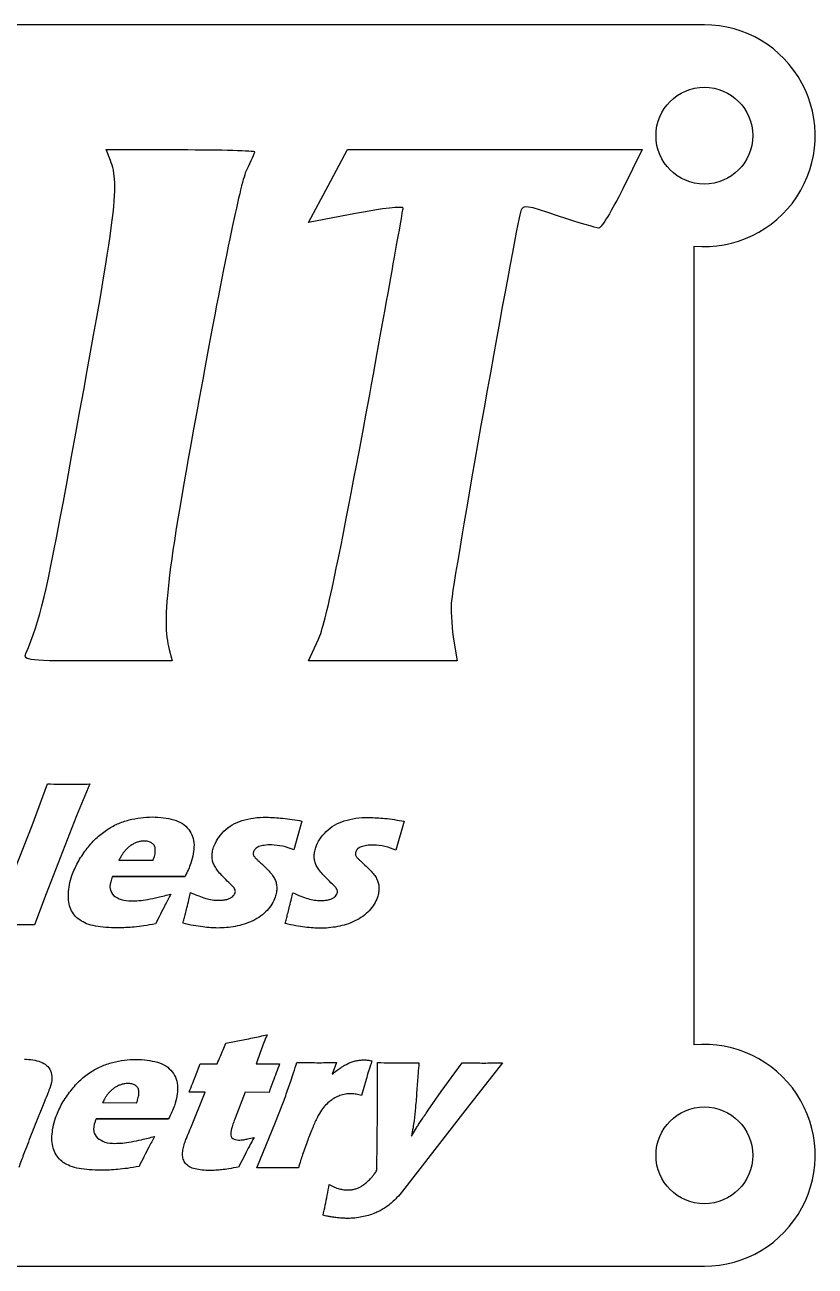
# Model space of a CAD drawing. Header units: millimetres. Extents: x 5 to 293, y 5 to 302.
# Drawn here: x 154.7 to 193.9, y 11.9 to 73.5 of the extents above; entities that cross this region are included whole.
import ezdxf

# ---------------------------------------------------------------- set-up
doc = ezdxf.new("R2010")
doc.units = ezdxf.units.MM
doc.layers.get('0').update_dxf_attribs({"linetype": 'CONTINUOUS'})

msp = doc.modelspace()

# ---------------------------------------------------------------- linework, layer by layer
for p, q in [((158.936, 66.773), (158.731, 67.305)), ((158.731, 67.305), (162.414, 67.305)), ((169.74, 65.505), (170.701, 67.305)), ((170.701, 67.305), (185.331, 67.305)), ((185.331, 67.305), (184.37, 65.361)), ((168.778, 63.684), (169.74, 65.505)), ((171.111, 64.134), (168.778, 63.684)), ((161.862, 42.506), (162.005, 41.933)), ((168.778, 41.933), (169.269, 43.017)), ((175.98, 42.915), (176.144, 41.933)), ((162.005, 41.933), (158.302, 41.933)), ((176.144, 41.933), (168.778, 41.933)), ((155.052, 33.772), (155.813, 35.833)), ((157.919, 35.829), (157.263, 34.256)), ((157.263, 34.256), (155.749, 30.382)), ((168.447, 33.992), (168.038, 32.557)), ((173.518, 33.982), (173.109, 32.547)), ((153.543, 29.941), (155.052, 33.772)), ((161.047, 32.028), (159.354, 32.031)), ((155.749, 30.382), (155.179, 28.835)), ((162.832, 30.075), (162.917, 30.444)), ((167.904, 30.065), (167.989, 30.434)), ((164.666, 22.974), (165.605, 23.152)), ((163.209, 21.469), (163.388, 21.946)), ((163.388, 21.946), (164.237, 21.944)), ((166.167, 21.94), (167.336, 21.938)), ((170.163, 22.009), (169.943, 21.43)), ((172.197, 19.584), (172.198, 22.005)), ((175.363, 20.568), (176.405, 21.996)), ((178.398, 21.992), (176.645, 19.76)), ((171.629, 21.165), (171.395, 20.376)), ((163.643, 20.535), (162.844, 20.537)), ((162.924, 18.762), (163.643, 20.535)), ((165.633, 20.531), (165.133, 19.25)), ((166.813, 20.529), (165.633, 20.531)), ((167.14, 19.056), (167.639, 20.363)), ((174.71, 19.636), (175.363, 20.568)), ((160.232, 19.999), (158.54, 20.002)), ((176.645, 19.76), (173.438, 15.618)), ((172.165, 16.666), (172.197, 19.584)), ((166.203, 16.781), (167.14, 19.056)), ((173.876, 18.35), (174.124, 18.76)), ((165.621, 17.449), (165.294, 16.824))]:
    msp.add_line(p, q)
msp.add_lwpolyline([(112.919, 22.88, 1.046586), (112.419, 11.903), (188.419, 11.903, 1.046586), (187.919, 22.88), (187.919, 62.522, 1.046586), (188.419, 73.499), (112.419, 73.499, 1.046586), (112.919, 62.522)], format="xyb", close=True)
for points in [[(162.642, 31.245), (159.045, 31.247)], [(161.827, 19.216), (158.231, 19.218)]]:
    msp.add_lwpolyline(points, close=True)
for centre in [(188.419, 67.999), (188.419, 17.403)]:
    msp.add_circle(centre, 2.4)
for points in [[(162.414, 67.305), (164.44, 67.305), (166.097, 67.264), (166.097, 67.203)], [(166.097, 67.203), (166.097, 67.142), (165.913, 66.732), (165.688, 66.282)], [(156.787, 50.834), (159.284, 64.441), (159.427, 65.505), (158.936, 66.773)], [(165.688, 66.282), (165.443, 65.791), (164.645, 62.047), (163.519, 55.908)], [(184.37, 65.361), (183.838, 64.297), (183.306, 63.417), (183.183, 63.417)], [(173.464, 64.4), (173.464, 64.502), (172.441, 64.4), (171.111, 64.134)], [(171.622, 54.128), (172.625, 59.673), (173.464, 64.277), (173.464, 64.4)], [(179.316, 64.277), (179.029, 63.356), (175.878, 45.595), (175.858, 44.797)], [(181.178, 64.011), (179.602, 64.543), (179.397, 64.584), (179.316, 64.277)], [(183.183, 63.417), (183.06, 63.417), (182.16, 63.684), (181.178, 64.011)], [(163.519, 55.908), (161.76, 46.475), (161.453, 43.938), (161.862, 42.506)], [(169.269, 43.017), (169.617, 43.774), (170.292, 47.007), (171.622, 54.128)], [(154.741, 42.301), (155.457, 43.959), (155.764, 45.289), (156.787, 50.834)], [(175.858, 44.797), (175.837, 44.286), (175.899, 43.447), (175.98, 42.915)], [(158.302, 41.933), (154.844, 41.933), (154.598, 41.953), (154.741, 42.301)]]:
    msp.add_open_spline(points, degree=3)
for points, knots in [([(155.813, 35.833), (156.021, 35.83), (156.377, 35.824), (156.734, 35.822), (156.883, 35.821)], [0, 0, 0, 0, 0.0622525, 0.1069605, 0.1069605, 0.1069605, 0.1069605]), ([(156.883, 35.821), (157.047, 35.821), (157.392, 35.821), (157.738, 35.826), (157.919, 35.829)], [0, 0, 0, 0, 0.0492513, 0.1035637, 0.1035637, 0.1035637, 0.1035637]), ([(158.741, 33.546), (158.92, 33.654), (159.273, 33.869), (159.669, 33.987), (159.864, 34.046)], [0, 0, 0, 0, 0.0624928, 0.1233612, 0.1233612, 0.1233612, 0.1233612]), ([(158.741, 33.546), (158.92, 33.654), (159.273, 33.869), (159.669, 33.987), (159.864, 34.046)], [0, 0, 0, 0, 0.0624928, 0.1233612, 0.1233612, 0.1233612, 0.1233612]), ([(159.864, 34.046), (160.058, 34.089), (160.438, 34.173), (160.827, 34.186), (161.017, 34.192)], [0, 0, 0, 0, 0.0593295, 0.1164815, 0.1164815, 0.1164815, 0.1164815]), ([(159.864, 34.046), (160.058, 34.089), (160.438, 34.173), (160.827, 34.186), (161.017, 34.192)], [0, 0, 0, 0, 0.0593295, 0.1164815, 0.1164815, 0.1164815, 0.1164815]), ([(161.017, 34.192), (161.205, 34.187), (161.566, 34.177), (161.917, 34.094), (162.086, 34.054)], [0, 0, 0, 0, 0.0560646, 0.1080354, 0.1080354, 0.1080354, 0.1080354]), ([(161.017, 34.192), (161.205, 34.187), (161.566, 34.177), (161.917, 34.094), (162.086, 34.054)], [0, 0, 0, 0, 0.0560646, 0.1080354, 0.1080354, 0.1080354, 0.1080354]), ([(162.086, 34.054), (162.236, 34.003), (162.522, 33.905), (162.727, 33.683), (162.824, 33.578)], [0, 0, 0, 0, 0.04659786, 0.08903197, 0.08903197, 0.08903197, 0.08903197]), ([(162.086, 34.054), (162.236, 34.003), (162.522, 33.905), (162.727, 33.683), (162.824, 33.578)], [0, 0, 0, 0, 0.04659786, 0.08903197, 0.08903197, 0.08903197, 0.08903197]), ([(164.575, 33.482), (164.706, 33.597), (164.973, 33.83), (165.307, 33.953), (165.476, 34.016)], [0, 0, 0, 0, 0.0518871, 0.1055347, 0.1055347, 0.1055347, 0.1055347]), ([(165.476, 34.016), (165.665, 34.064), (166.062, 34.166), (166.473, 34.175), (166.689, 34.18)], [0, 0, 0, 0, 0.0582313, 0.1227937, 0.1227937, 0.1227937, 0.1227937]), ([(166.689, 34.18), (166.955, 34.169), (167.545, 34.145), (168.127, 34.046), (168.447, 33.992)], [0, 0, 0, 0, 0.0797193, 0.1769026, 0.1769026, 0.1769026, 0.1769026]), ([(169.646, 33.472), (169.778, 33.586), (170.045, 33.82), (170.378, 33.943), (170.548, 34.006)], [0, 0, 0, 0, 0.0518871, 0.1055347, 0.1055347, 0.1055347, 0.1055347]), ([(170.548, 34.006), (170.736, 34.054), (171.134, 34.155), (171.545, 34.165), (171.761, 34.17)], [0, 0, 0, 0, 0.0582313, 0.1227942, 0.1227942, 0.1227942, 0.1227942]), ([(171.761, 34.17), (172.027, 34.159), (172.617, 34.135), (173.199, 34.036), (173.518, 33.982)], [0, 0, 0, 0, 0.0797188, 0.1769021, 0.1769021, 0.1769021, 0.1769021]), ([(157.731, 32.567), (157.887, 32.761), (158.183, 33.129), (158.562, 33.412), (158.741, 33.546)], [0, 0, 0, 0, 0.0743021, 0.1411516, 0.1411516, 0.1411516, 0.1411516]), ([(157.731, 32.567), (157.887, 32.761), (158.183, 33.129), (158.562, 33.412), (158.741, 33.546)], [0, 0, 0, 0, 0.0743021, 0.1411516, 0.1411516, 0.1411516, 0.1411516]), ([(162.824, 33.578), (162.899, 33.461), (163.048, 33.227), (163.075, 32.951), (163.089, 32.813)], [0, 0, 0, 0, 0.0408977, 0.08192535, 0.08192535, 0.08192535, 0.08192535]), ([(162.824, 33.578), (162.899, 33.461), (163.048, 33.227), (163.075, 32.951), (163.089, 32.813)], [0, 0, 0, 0, 0.0408977, 0.08192535, 0.08192535, 0.08192535, 0.08192535]), ([(164.059, 32.688), (164.119, 32.83), (164.244, 33.124), (164.462, 33.36), (164.575, 33.482)], [0, 0, 0, 0, 0.04579137, 0.09527893, 0.09527893, 0.09527893, 0.09527893]), ([(169.131, 32.678), (169.191, 32.819), (169.316, 33.114), (169.534, 33.349), (169.646, 33.472)], [0, 0, 0, 0, 0.04579137, 0.09527893, 0.09527893, 0.09527893, 0.09527893]), ([(159.997, 32.807), (159.949, 32.774), (159.854, 32.709), (159.771, 32.629), (159.73, 32.589)], [0, 0, 0, 0, 0.01734869, 0.03447418, 0.03447418, 0.03447418, 0.03447418]), ([(160.305, 32.95), (160.252, 32.931), (160.144, 32.895), (160.046, 32.836), (159.997, 32.807)], [0, 0, 0, 0, 0.01681961, 0.03404352, 0.03404352, 0.03404352, 0.03404352]), ([(160.619, 32.998), (160.567, 32.996), (160.461, 32.991), (160.358, 32.964), (160.305, 32.95)], [0, 0, 0, 0, 0.01559063, 0.0318657, 0.0318657, 0.0318657, 0.0318657]), ([(160.987, 32.91), (160.933, 32.935), (160.816, 32.99), (160.688, 32.995), (160.619, 32.998)], [0, 0, 0, 0, 0.01780281, 0.03813974, 0.03813974, 0.03813974, 0.03813974]), ([(161.164, 32.633), (161.15, 32.691), (161.123, 32.804), (161.031, 32.875), (160.987, 32.91)], [0, 0, 0, 0, 0.01746005, 0.03378961, 0.03378961, 0.03378961, 0.03378961]), ([(163.089, 32.813), (163.083, 32.665), (163.073, 32.352), (162.98, 32.053), (162.931, 31.896)], [0, 0, 0, 0, 0.04435394, 0.0934713, 0.0934713, 0.0934713, 0.0934713]), ([(163.089, 32.813), (163.083, 32.665), (163.073, 32.352), (162.98, 32.053), (162.931, 31.896)], [0, 0, 0, 0, 0.04435394, 0.0934713, 0.0934713, 0.0934713, 0.0934713]), ([(163.984, 32.222), (163.986, 32.299), (163.989, 32.458), (164.036, 32.61), (164.059, 32.688)], [0, 0, 0, 0, 0.02299581, 0.04744857, 0.04744857, 0.04744857, 0.04744857]), ([(166.311, 32.723), (166.248, 32.694), (166.13, 32.639), (166.07, 32.523), (166.042, 32.469)], [0, 0, 0, 0, 0.020206, 0.03800662, 0.03800662, 0.03800662, 0.03800662]), ([(166.927, 32.805), (166.807, 32.805), (166.598, 32.803), (166.397, 32.747), (166.311, 32.723)], [0, 0, 0, 0, 0.03570536, 0.06235518, 0.06235518, 0.06235518, 0.06235518]), ([(168.038, 32.557), (167.858, 32.629), (167.501, 32.772), (167.118, 32.794), (166.927, 32.805)], [0, 0, 0, 0, 0.0576591, 0.1144913, 0.1144913, 0.1144913, 0.1144913]), ([(169.056, 32.211), (169.058, 32.288), (169.061, 32.447), (169.107, 32.599), (169.131, 32.678)], [0, 0, 0, 0, 0.02299581, 0.04744857, 0.04744857, 0.04744857, 0.04744857]), ([(171.383, 32.713), (171.32, 32.684), (171.201, 32.628), (171.142, 32.513), (171.114, 32.458)], [0, 0, 0, 0, 0.02020682, 0.03800718, 0.03800718, 0.03800718, 0.03800718]), ([(171.999, 32.795), (171.879, 32.794), (171.67, 32.793), (171.469, 32.737), (171.383, 32.713)], [0, 0, 0, 0, 0.03570441, 0.06235423, 0.06235423, 0.06235423, 0.06235423]), ([(173.109, 32.547), (172.93, 32.619), (172.573, 32.762), (172.189, 32.784), (171.999, 32.795)], [0, 0, 0, 0, 0.0576591, 0.1144917, 0.1144917, 0.1144917, 0.1144917]), ([(157.031, 31.285), (157.119, 31.505), (157.3, 31.961), (157.584, 32.36), (157.731, 32.567)], [0, 0, 0, 0, 0.0708917, 0.1465507, 0.1465507, 0.1465507, 0.1465507]), ([(157.031, 31.285), (157.119, 31.505), (157.3, 31.961), (157.584, 32.36), (157.731, 32.567)], [0, 0, 0, 0, 0.0708917, 0.1465507, 0.1465507, 0.1465507, 0.1465507]), ([(159.536, 32.351), (159.508, 32.306), (159.443, 32.201), (159.386, 32.092), (159.354, 32.031)], [0, 0, 0, 0, 0.01607502, 0.03680601, 0.03680601, 0.03680601, 0.03680601]), ([(159.73, 32.589), (159.693, 32.55), (159.623, 32.475), (159.564, 32.391), (159.536, 32.351)], [0, 0, 0, 0, 0.01621978, 0.03076678, 0.03076678, 0.03076678, 0.03076678]), ([(161.047, 32.028), (161.057, 32.054), (161.077, 32.104), (161.095, 32.154), (161.103, 32.176)], [0, 0, 0, 0, 0.00866251, 0.01588154, 0.01588154, 0.01588154, 0.01588154]), ([(161.103, 32.176), (161.129, 32.258), (161.176, 32.407), (161.168, 32.562), (161.164, 32.633)], [0, 0, 0, 0, 0.02546926, 0.04636665, 0.04636665, 0.04636665, 0.04636665]), ([(164.086, 31.801), (164.058, 31.868), (164.002, 32.002), (163.99, 32.148), (163.984, 32.222)], [0, 0, 0, 0, 0.02153426, 0.04352768, 0.04352768, 0.04352768, 0.04352768]), ([(166.042, 32.469), (166.037, 32.45), (166.026, 32.415), (166.026, 32.379), (166.026, 32.361)], [0, 0, 0, 0, 0.00567787, 0.0109401, 0.0109401, 0.0109401, 0.0109401]), ([(166.026, 32.361), (166.028, 32.343), (166.034, 32.305), (166.053, 32.271), (166.063, 32.253)], [0, 0, 0, 0, 0.0053698, 0.01149801, 0.01149801, 0.01149801, 0.01149801]), ([(166.063, 32.253), (166.076, 32.234), (166.104, 32.192), (166.139, 32.157), (166.157, 32.138)], [0, 0, 0, 0, 0.00701712, 0.01491565, 0.01491565, 0.01491565, 0.01491565]), ([(166.157, 32.138), (166.191, 32.105), (166.288, 32.012), (166.387, 31.921), (166.451, 31.863)], [0, 0, 0, 0, 0.01423822, 0.04021034, 0.04021034, 0.04021034, 0.04021034]), ([(169.158, 31.79), (169.13, 31.857), (169.073, 31.992), (169.062, 32.138), (169.056, 32.211)], [0, 0, 0, 0, 0.02153426, 0.04352768, 0.04352768, 0.04352768, 0.04352768]), ([(171.114, 32.458), (171.108, 32.44), (171.098, 32.405), (171.098, 32.368), (171.098, 32.351)], [0, 0, 0, 0, 0.00567787, 0.0109401, 0.0109401, 0.0109401, 0.0109401]), ([(171.098, 32.351), (171.1, 32.333), (171.106, 32.295), (171.125, 32.261), (171.135, 32.243)], [0, 0, 0, 0, 0.0053698, 0.01149801, 0.01149801, 0.01149801, 0.01149801]), ([(171.135, 32.243), (171.148, 32.223), (171.176, 32.182), (171.211, 32.146), (171.229, 32.127)], [0, 0, 0, 0, 0.00701685, 0.01491569, 0.01491569, 0.01491569, 0.01491569]), ([(171.229, 32.127), (171.263, 32.094), (171.36, 32.002), (171.459, 31.911), (171.522, 31.852)], [0, 0, 0, 0, 0.01423822, 0.04021034, 0.04021034, 0.04021034, 0.04021034]), ([(162.931, 31.896), (162.892, 31.792), (162.809, 31.569), (162.7, 31.358), (162.642, 31.245)], [0, 0, 0, 0, 0.03320679, 0.07126385, 0.07126385, 0.07126385, 0.07126385]), ([(162.931, 31.896), (162.892, 31.792), (162.809, 31.569), (162.7, 31.358), (162.642, 31.245)], [0, 0, 0, 0, 0.03320679, 0.07126385, 0.07126385, 0.07126385, 0.07126385]), ([(164.414, 31.354), (164.344, 31.431), (164.219, 31.569), (164.127, 31.73), (164.086, 31.801)], [0, 0, 0, 0, 0.03098674, 0.05558289, 0.05558289, 0.05558289, 0.05558289]), ([(166.451, 31.863), (166.52, 31.798), (166.644, 31.683), (166.761, 31.561), (166.812, 31.508)], [0, 0, 0, 0, 0.02856848, 0.05061829, 0.05061829, 0.05061829, 0.05061829]), ([(166.812, 31.508), (166.875, 31.438), (166.99, 31.31), (167.071, 31.158), (167.107, 31.09)], [0, 0, 0, 0, 0.02817594, 0.05140443, 0.05140443, 0.05140443, 0.05140443]), ([(169.486, 31.344), (169.416, 31.42), (169.291, 31.558), (169.199, 31.719), (169.158, 31.79)], [0, 0, 0, 0, 0.03098674, 0.05558289, 0.05558289, 0.05558289, 0.05558289]), ([(171.522, 31.852), (171.592, 31.788), (171.716, 31.673), (171.833, 31.551), (171.883, 31.498)], [0, 0, 0, 0, 0.02856848, 0.05061829, 0.05061829, 0.05061829, 0.05061829]), ([(171.883, 31.498), (171.947, 31.428), (172.062, 31.3), (172.142, 31.148), (172.179, 31.079)], [0, 0, 0, 0, 0.02817594, 0.05140443, 0.05140443, 0.05140443, 0.05140443]), ([(156.852, 30.378), (156.865, 30.528), (156.892, 30.837), (156.984, 31.133), (157.031, 31.285)], [0, 0, 0, 0, 0.04502363, 0.09263924, 0.09263924, 0.09263924, 0.09263924]), ([(156.852, 30.378), (156.865, 30.528), (156.892, 30.837), (156.984, 31.133), (157.031, 31.285)], [0, 0, 0, 0, 0.04502363, 0.09263924, 0.09263924, 0.09263924, 0.09263924]), ([(158.989, 31.099), (158.94, 30.935), (158.852, 30.64), (159.029, 30.395), (159.107, 30.287)], [0, 0, 0, 0, 0.04830122, 0.08631421, 0.08631421, 0.08631421, 0.08631421]), ([(158.989, 31.099), (158.94, 30.935), (158.852, 30.64), (159.029, 30.395), (159.107, 30.287)], [0, 0, 0, 0, 0.04830122, 0.08631421, 0.08631421, 0.08631421, 0.08631421]), ([(159.045, 31.247), (159.035, 31.221), (159.015, 31.172), (158.998, 31.123), (158.989, 31.099)], [0, 0, 0, 0, 0.00835292, 0.01581314, 0.01581314, 0.01581314, 0.01581314]), ([(159.045, 31.247), (159.035, 31.221), (159.015, 31.172), (158.998, 31.123), (158.989, 31.099)], [0, 0, 0, 0, 0.00835292, 0.01581314, 0.01581314, 0.01581314, 0.01581314]), ([(164.962, 30.794), (164.863, 30.891), (164.678, 31.075), (164.498, 31.265), (164.414, 31.354)], [0, 0, 0, 0, 0.04159268, 0.07835373, 0.07835373, 0.07835373, 0.07835373]), ([(167.107, 31.09), (167.132, 31.024), (167.183, 30.892), (167.193, 30.75), (167.198, 30.679)], [0, 0, 0, 0, 0.02093241, 0.04224011, 0.04224011, 0.04224011, 0.04224011]), ([(170.034, 30.784), (169.935, 30.881), (169.749, 31.065), (169.57, 31.255), (169.486, 31.344)], [0, 0, 0, 0, 0.04159302, 0.07835407, 0.07835407, 0.07835407, 0.07835407]), ([(172.179, 31.079), (172.204, 31.014), (172.255, 30.881), (172.265, 30.74), (172.27, 30.669)], [0, 0, 0, 0, 0.02093241, 0.04224011, 0.04224011, 0.04224011, 0.04224011]), ([(156.974, 29.617), (156.933, 29.733), (156.848, 29.979), (156.85, 30.24), (156.852, 30.378)], [0, 0, 0, 0, 0.0364897, 0.07759495, 0.07759495, 0.07759495, 0.07759495]), ([(156.974, 29.617), (156.933, 29.733), (156.848, 29.979), (156.85, 30.24), (156.852, 30.378)], [0, 0, 0, 0, 0.0364897, 0.07759495, 0.07759495, 0.07759495, 0.07759495]), ([(159.107, 30.287), (159.227, 30.211), (159.493, 30.043), (159.809, 30.031), (159.982, 30.025)], [0, 0, 0, 0, 0.04202455, 0.09279545, 0.09279545, 0.09279545, 0.09279545]), ([(159.107, 30.287), (159.227, 30.211), (159.493, 30.043), (159.809, 30.031), (159.982, 30.025)], [0, 0, 0, 0, 0.04202455, 0.09279545, 0.09279545, 0.09279545, 0.09279545]), ([(160.781, 30.103), (160.955, 30.136), (161.345, 30.211), (161.729, 30.313), (161.942, 30.369)], [0, 0, 0, 0, 0.0531251, 0.1191851, 0.1191851, 0.1191851, 0.1191851]), ([(160.781, 30.103), (160.955, 30.136), (161.345, 30.211), (161.729, 30.313), (161.942, 30.369)], [0, 0, 0, 0, 0.0531251, 0.1191851, 0.1191851, 0.1191851, 0.1191851]), ([(161.942, 30.369), (161.849, 30.195), (161.588, 29.703), (161.338, 29.205), (161.177, 28.884)], [0, 0, 0, 0, 0.0593732, 0.1671014, 0.1671014, 0.1671014, 0.1671014]), ([(161.942, 30.369), (161.849, 30.195), (161.588, 29.703), (161.338, 29.205), (161.177, 28.884)], [0, 0, 0, 0, 0.0593732, 0.1671014, 0.1671014, 0.1671014, 0.1671014]), ([(162.917, 30.444), (163.051, 30.385), (163.297, 30.275), (163.554, 30.191), (163.672, 30.153)], [0, 0, 0, 0, 0.04382786, 0.08100856, 0.08100856, 0.08100856, 0.08100856]), ([(164.722, 30.102), (164.775, 30.118), (164.874, 30.147), (164.957, 30.207), (164.996, 30.235)], [0, 0, 0, 0, 0.01641087, 0.03057137, 0.03057137, 0.03057137, 0.03057137]), ([(165.13, 30.576), (165.113, 30.608), (165.069, 30.69), (165.002, 30.755), (164.962, 30.794)], [0, 0, 0, 0, 0.01093865, 0.02771332, 0.02771332, 0.02771332, 0.02771332]), ([(164.996, 30.235), (165.026, 30.263), (165.082, 30.314), (165.114, 30.383), (165.129, 30.414)], [0, 0, 0, 0, 0.01218482, 0.02251389, 0.02251389, 0.02251389, 0.02251389]), ([(165.129, 30.414), (165.136, 30.441), (165.15, 30.495), (165.137, 30.549), (165.13, 30.576)], [0, 0, 0, 0, 0.00826464, 0.01638291, 0.01638291, 0.01638291, 0.01638291]), ([(167.12, 30.22), (167.071, 30.101), (166.972, 29.856), (166.801, 29.655), (166.715, 29.552)], [0, 0, 0, 0, 0.03854902, 0.07862197, 0.07862197, 0.07862197, 0.07862197]), ([(167.198, 30.679), (167.195, 30.604), (167.19, 30.448), (167.144, 30.298), (167.12, 30.22)], [0, 0, 0, 0, 0.02243198, 0.04671348, 0.04671348, 0.04671348, 0.04671348]), ([(167.989, 30.434), (168.122, 30.374), (168.369, 30.265), (168.626, 30.181), (168.744, 30.143)], [0, 0, 0, 0, 0.04382742, 0.08100812, 0.08100812, 0.08100812, 0.08100812]), ([(169.794, 30.092), (169.847, 30.108), (169.946, 30.137), (170.029, 30.197), (170.068, 30.225)], [0, 0, 0, 0, 0.01641087, 0.03057137, 0.03057137, 0.03057137, 0.03057137]), ([(170.202, 30.565), (170.185, 30.598), (170.141, 30.68), (170.074, 30.744), (170.034, 30.784)], [0, 0, 0, 0, 0.01093865, 0.027713, 0.027713, 0.027713, 0.027713]), ([(170.068, 30.225), (170.098, 30.252), (170.154, 30.303), (170.186, 30.372), (170.201, 30.404)], [0, 0, 0, 0, 0.01218482, 0.02251389, 0.02251389, 0.02251389, 0.02251389]), ([(170.201, 30.404), (170.208, 30.431), (170.222, 30.485), (170.209, 30.539), (170.202, 30.565)], [0, 0, 0, 0, 0.00826464, 0.01638291, 0.01638291, 0.01638291, 0.01638291]), ([(172.192, 30.21), (172.143, 30.09), (172.043, 29.846), (171.873, 29.644), (171.786, 29.542)], [0, 0, 0, 0, 0.03854902, 0.07862197, 0.07862197, 0.07862197, 0.07862197]), ([(172.27, 30.669), (172.267, 30.594), (172.262, 30.437), (172.216, 30.288), (172.192, 30.21)], [0, 0, 0, 0, 0.02243198, 0.04671348, 0.04671348, 0.04671348, 0.04671348]), ([(157.414, 29.081), (157.321, 29.156), (157.138, 29.306), (157.028, 29.514), (156.974, 29.617)], [0, 0, 0, 0, 0.03545431, 0.0700041, 0.0700041, 0.0700041, 0.0700041]), ([(157.414, 29.081), (157.321, 29.156), (157.138, 29.306), (157.028, 29.514), (156.974, 29.617)], [0, 0, 0, 0, 0.03545431, 0.0700041, 0.0700041, 0.0700041, 0.0700041]), ([(159.982, 30.025), (160.105, 30.029), (160.373, 30.037), (160.638, 30.08), (160.781, 30.103)], [0, 0, 0, 0, 0.03694637, 0.08034465, 0.08034465, 0.08034465, 0.08034465]), ([(159.982, 30.025), (160.105, 30.029), (160.373, 30.037), (160.638, 30.08), (160.781, 30.103)], [0, 0, 0, 0, 0.03694637, 0.08034465, 0.08034465, 0.08034465, 0.08034465]), ([(162.664, 29.391), (162.689, 29.489), (162.747, 29.717), (162.801, 29.946), (162.832, 30.075)], [0, 0, 0, 0, 0.03045205, 0.07044685, 0.07044685, 0.07044685, 0.07044685]), ([(163.672, 30.153), (163.778, 30.125), (163.984, 30.071), (164.197, 30.061), (164.3, 30.057)], [0, 0, 0, 0, 0.03277183, 0.06364909, 0.06364909, 0.06364909, 0.06364909]), ([(164.3, 30.057), (164.377, 30.058), (164.52, 30.06), (164.659, 30.089), (164.722, 30.102)], [0, 0, 0, 0, 0.02312584, 0.04258269, 0.04258269, 0.04258269, 0.04258269]), ([(167.736, 29.381), (167.761, 29.479), (167.819, 29.707), (167.873, 29.935), (167.904, 30.065)], [0, 0, 0, 0, 0.03045205, 0.07044696, 0.07044696, 0.07044696, 0.07044696]), ([(168.744, 30.143), (168.85, 30.115), (169.056, 30.061), (169.269, 30.051), (169.372, 30.046)], [0, 0, 0, 0, 0.03277183, 0.06364957, 0.06364957, 0.06364957, 0.06364957]), ([(169.372, 30.046), (169.449, 30.047), (169.591, 30.049), (169.731, 30.078), (169.794, 30.092)], [0, 0, 0, 0, 0.02312584, 0.04258269, 0.04258269, 0.04258269, 0.04258269]), ([(158.196, 28.78), (158.047, 28.81), (157.769, 28.868), (157.526, 29.013), (157.414, 29.081)], [0, 0, 0, 0, 0.04531264, 0.08434554, 0.08434554, 0.08434554, 0.08434554]), ([(158.196, 28.78), (158.047, 28.81), (157.769, 28.868), (157.526, 29.013), (157.414, 29.081)], [0, 0, 0, 0, 0.04531264, 0.08434554, 0.08434554, 0.08434554, 0.08434554]), ([(162.543, 28.917), (162.563, 28.994), (162.603, 29.152), (162.643, 29.31), (162.664, 29.391)], [0, 0, 0, 0, 0.02386006, 0.04893504, 0.04893504, 0.04893504, 0.04893504]), ([(166.007, 29.043), (165.865, 28.98), (165.585, 28.857), (165.285, 28.792), (165.138, 28.76)], [0, 0, 0, 0, 0.04639482, 0.09161102, 0.09161102, 0.09161102, 0.09161102]), ([(166.715, 29.552), (166.613, 29.454), (166.401, 29.25), (166.141, 29.114), (166.007, 29.043)], [0, 0, 0, 0, 0.04230278, 0.08756408, 0.08756408, 0.08756408, 0.08756408]), ([(167.615, 28.906), (167.634, 28.984), (167.674, 29.142), (167.715, 29.3), (167.736, 29.381)], [0, 0, 0, 0, 0.02386006, 0.04893504, 0.04893504, 0.04893504, 0.04893504]), ([(171.079, 29.033), (170.937, 28.97), (170.657, 28.846), (170.357, 28.782), (170.209, 28.75)], [0, 0, 0, 0, 0.04639526, 0.091611, 0.091611, 0.091611, 0.091611]), ([(171.786, 29.542), (171.684, 29.443), (171.473, 29.239), (171.213, 29.103), (171.079, 29.033)], [0, 0, 0, 0, 0.04230243, 0.08756413, 0.08756413, 0.08756413, 0.08756413]), ([(155.179, 28.835), (155.005, 28.836), (154.676, 28.84), (154.346, 28.841), (154.19, 28.842)], [0, 0, 0, 0, 0.05211114, 0.09892003, 0.09892003, 0.09892003, 0.09892003]), ([(159.29, 28.693), (159.097, 28.696), (158.73, 28.702), (158.367, 28.755), (158.196, 28.78)], [0, 0, 0, 0, 0.057909, 0.1098577, 0.1098577, 0.1098577, 0.1098577]), ([(159.29, 28.693), (159.097, 28.696), (158.73, 28.702), (158.367, 28.755), (158.196, 28.78)], [0, 0, 0, 0, 0.057909, 0.1098577, 0.1098577, 0.1098577, 0.1098577]), ([(160.124, 28.73), (159.985, 28.719), (159.707, 28.697), (159.429, 28.694), (159.29, 28.693)], [0, 0, 0, 0, 0.04185139, 0.08347226, 0.08347226, 0.08347226, 0.08347226]), ([(160.124, 28.73), (159.985, 28.719), (159.707, 28.697), (159.429, 28.694), (159.29, 28.693)], [0, 0, 0, 0, 0.04185139, 0.08347226, 0.08347226, 0.08347226, 0.08347226]), ([(161.177, 28.884), (160.984, 28.849), (160.634, 28.786), (160.281, 28.747), (160.124, 28.73)], [0, 0, 0, 0, 0.0588987, 0.1064977, 0.1064977, 0.1064977, 0.1064977]), ([(161.177, 28.884), (160.984, 28.849), (160.634, 28.786), (160.281, 28.747), (160.124, 28.73)], [0, 0, 0, 0, 0.0588987, 0.1064977, 0.1064977, 0.1064977, 0.1064977]), ([(163.525, 28.735), (163.371, 28.757), (163.041, 28.804), (162.716, 28.878), (162.543, 28.917)], [0, 0, 0, 0, 0.04666457, 0.09991975, 0.09991975, 0.09991975, 0.09991975]), ([(164.254, 28.683), (164.144, 28.686), (163.9, 28.692), (163.658, 28.72), (163.525, 28.735)], [0, 0, 0, 0, 0.03311446, 0.07308248, 0.07308248, 0.07308248, 0.07308248]), ([(165.138, 28.76), (164.991, 28.737), (164.698, 28.692), (164.401, 28.686), (164.254, 28.683)], [0, 0, 0, 0, 0.04460773, 0.08879039, 0.08879039, 0.08879039, 0.08879039]), ([(168.597, 28.725), (168.443, 28.747), (168.113, 28.794), (167.788, 28.867), (167.615, 28.906)], [0, 0, 0, 0, 0.04666457, 0.09992022, 0.09992022, 0.09992022, 0.09992022]), ([(169.326, 28.672), (169.215, 28.675), (168.972, 28.682), (168.73, 28.71), (168.597, 28.725)], [0, 0, 0, 0, 0.03311494, 0.07308296, 0.07308296, 0.07308296, 0.07308296]), ([(170.209, 28.75), (170.062, 28.727), (169.77, 28.681), (169.473, 28.675), (169.326, 28.672)], [0, 0, 0, 0, 0.04460773, 0.08878992, 0.08878992, 0.08878992, 0.08878992]), ([(164.237, 21.944), (164.292, 22.069), (164.442, 22.41), (164.579, 22.755), (164.666, 22.974)], [0, 0, 0, 0, 0.0409098, 0.1115661, 0.1115661, 0.1115661, 0.1115661]), ([(165.605, 23.152), (165.741, 23.178), (166.111, 23.251), (166.479, 23.333), (166.713, 23.385)], [0, 0, 0, 0, 0.0413393, 0.1131783, 0.1131783, 0.1131783, 0.1131783]), ([(166.713, 23.385), (166.622, 23.153), (166.435, 22.674), (166.258, 22.19), (166.167, 21.94)], [0, 0, 0, 0, 0.07471, 0.1544731, 0.1544731, 0.1544731, 0.1544731]), ([(154.675, 22.174), (154.817, 22.169), (155.088, 22.161), (155.348, 22.082), (155.472, 22.044)], [0, 0, 0, 0, 0.04236632, 0.08108259, 0.08108259, 0.08108259, 0.08108259]), ([(155.472, 22.044), (155.58, 21.995), (155.792, 21.897), (155.911, 21.697), (155.969, 21.6)], [0, 0, 0, 0, 0.03474491, 0.06810339, 0.06810339, 0.06810339, 0.06810339]), ([(155.969, 21.6), (156.002, 21.479), (156.075, 21.205), (155.99, 20.933), (155.943, 20.782)], [0, 0, 0, 0, 0.03683783, 0.08332332, 0.08332332, 0.08332332, 0.08332332]), ([(157.927, 21.517), (158.106, 21.625), (158.459, 21.84), (158.854, 21.958), (159.05, 22.016)], [0, 0, 0, 0, 0.0624924, 0.1233608, 0.1233608, 0.1233608, 0.1233608]), ([(157.927, 21.517), (158.106, 21.625), (158.459, 21.84), (158.854, 21.958), (159.05, 22.016)], [0, 0, 0, 0, 0.0624924, 0.1233608, 0.1233608, 0.1233608, 0.1233608]), ([(159.05, 22.016), (159.243, 22.059), (159.623, 22.144), (160.012, 22.156), (160.203, 22.163)], [0, 0, 0, 0, 0.0593295, 0.116482, 0.116482, 0.116482, 0.116482]), ([(159.05, 22.016), (159.243, 22.059), (159.623, 22.144), (160.012, 22.156), (160.203, 22.163)], [0, 0, 0, 0, 0.0593295, 0.116482, 0.116482, 0.116482, 0.116482]), ([(160.203, 22.163), (160.39, 22.158), (160.751, 22.148), (161.103, 22.065), (161.272, 22.025)], [0, 0, 0, 0, 0.0560646, 0.1080354, 0.1080354, 0.1080354, 0.1080354]), ([(160.203, 22.163), (160.39, 22.158), (160.751, 22.148), (161.103, 22.065), (161.272, 22.025)], [0, 0, 0, 0, 0.0560646, 0.1080354, 0.1080354, 0.1080354, 0.1080354]), ([(161.272, 22.025), (161.422, 21.973), (161.707, 21.876), (161.912, 21.654), (162.01, 21.549)], [0, 0, 0, 0, 0.04659745, 0.08903187, 0.08903187, 0.08903187, 0.08903187]), ([(161.272, 22.025), (161.422, 21.973), (161.707, 21.876), (161.912, 21.654), (162.01, 21.549)], [0, 0, 0, 0, 0.04659745, 0.08903187, 0.08903187, 0.08903187, 0.08903187]), ([(167.336, 21.938), (167.224, 21.643), (167.045, 21.175), (166.876, 20.703), (166.813, 20.529)], [0, 0, 0, 0, 0.0946012, 0.1503226, 0.1503226, 0.1503226, 0.1503226]), ([(167.891, 21.085), (167.938, 21.225), (168.043, 21.533), (168.143, 21.843), (168.198, 22.013)], [0, 0, 0, 0, 0.04419676, 0.09771061, 0.09771061, 0.09771061, 0.09771061]), ([(168.198, 22.013), (168.383, 22.01), (168.71, 22.004), (169.037, 22.002), (169.179, 22.001)], [0, 0, 0, 0, 0.0553895, 0.09813062, 0.09813062, 0.09813062, 0.09813062]), ([(169.179, 22.001), (169.332, 22.001), (169.66, 22.001), (169.988, 22.006), (170.163, 22.009)], [0, 0, 0, 0, 0.04586578, 0.0983235, 0.0983235, 0.0983235, 0.0983235]), ([(169.943, 21.43), (170.025, 21.496), (170.169, 21.613), (170.321, 21.719), (170.386, 21.765)], [0, 0, 0, 0, 0.03173817, 0.05556926, 0.05556926, 0.05556926, 0.05556926]), ([(170.386, 21.765), (170.443, 21.801), (170.56, 21.874), (170.684, 21.934), (170.747, 21.964)], [0, 0, 0, 0, 0.02024264, 0.04125379, 0.04125379, 0.04125379, 0.04125379]), ([(170.747, 21.964), (170.811, 21.992), (170.938, 22.046), (171.071, 22.08), (171.136, 22.097)], [0, 0, 0, 0, 0.0209742, 0.04118505, 0.04118505, 0.04118505, 0.04118505]), ([(171.136, 22.097), (171.201, 22.109), (171.33, 22.134), (171.461, 22.138), (171.526, 22.139)], [0, 0, 0, 0, 0.01972253, 0.03923322, 0.03923322, 0.03923322, 0.03923322]), ([(171.526, 22.139), (171.59, 22.137), (171.722, 22.132), (171.852, 22.102), (171.919, 22.087)], [0, 0, 0, 0, 0.01910987, 0.03971658, 0.03971658, 0.03971658, 0.03971658]), ([(171.919, 22.087), (171.863, 21.918), (171.761, 21.612), (171.67, 21.303), (171.629, 21.165)], [0, 0, 0, 0, 0.05361024, 0.09670323, 0.09670323, 0.09670323, 0.09670323]), ([(172.198, 22.005), (172.414, 22.001), (172.771, 21.996), (173.127, 21.993), (173.268, 21.992)], [0, 0, 0, 0, 0.0647943, 0.1069208, 0.1069208, 0.1069208, 0.1069208]), ([(173.268, 21.992), (173.409, 21.993), (173.737, 21.993), (174.065, 21.998), (174.252, 22.001)], [0, 0, 0, 0, 0.0425623, 0.09839474, 0.09839474, 0.09839474, 0.09839474]), ([(174.252, 22.001), (174.236, 21.821), (174.197, 21.367), (174.166, 20.912), (174.147, 20.637)], [0, 0, 0, 0, 0.0540239, 0.136791, 0.136791, 0.136791, 0.136791]), ([(176.405, 21.996), (176.592, 21.993), (176.913, 21.987), (177.235, 21.985), (177.37, 21.984)], [0, 0, 0, 0, 0.0559812, 0.09650459, 0.09650459, 0.09650459, 0.09650459]), ([(177.37, 21.984), (177.504, 21.984), (177.846, 21.985), (178.189, 21.99), (178.398, 21.992)], [0, 0, 0, 0, 0.040057, 0.1028421, 0.1028421, 0.1028421, 0.1028421]), ([(156.917, 20.538), (157.073, 20.732), (157.369, 21.1), (157.747, 21.383), (157.927, 21.517)], [0, 0, 0, 0, 0.0743024, 0.1411519, 0.1411519, 0.1411519, 0.1411519]), ([(156.917, 20.538), (157.073, 20.732), (157.369, 21.1), (157.747, 21.383), (157.927, 21.517)], [0, 0, 0, 0, 0.0743024, 0.1411519, 0.1411519, 0.1411519, 0.1411519]), ([(159.805, 20.969), (159.753, 20.967), (159.646, 20.962), (159.543, 20.935), (159.491, 20.921)], [0, 0, 0, 0, 0.01559062, 0.03186572, 0.03186572, 0.03186572, 0.03186572]), ([(160.172, 20.881), (160.118, 20.906), (160.002, 20.961), (159.873, 20.966), (159.805, 20.969)], [0, 0, 0, 0, 0.01780283, 0.03813975, 0.03813975, 0.03813975, 0.03813975]), ([(162.01, 21.549), (162.084, 21.432), (162.233, 21.198), (162.261, 20.922), (162.274, 20.784)], [0, 0, 0, 0, 0.04089748, 0.08192519, 0.08192519, 0.08192519, 0.08192519]), ([(162.01, 21.549), (162.084, 21.432), (162.233, 21.198), (162.261, 20.922), (162.274, 20.784)], [0, 0, 0, 0, 0.04089748, 0.08192519, 0.08192519, 0.08192519, 0.08192519]), ([(162.844, 20.537), (162.899, 20.673), (163.025, 20.983), (163.143, 21.295), (163.209, 21.469)], [0, 0, 0, 0, 0.0441727, 0.1001578, 0.1001578, 0.1001578, 0.1001578]), ([(167.639, 20.363), (167.681, 20.482), (167.766, 20.722), (167.849, 20.964), (167.891, 21.085)], [0, 0, 0, 0, 0.03790469, 0.07653685, 0.07653685, 0.07653685, 0.07653685]), ([(155.943, 20.782), (155.907, 20.683), (155.82, 20.443), (155.723, 20.208), (155.666, 20.069)], [0, 0, 0, 0, 0.03155942, 0.07644463, 0.07644463, 0.07644463, 0.07644463]), ([(156.217, 19.256), (156.304, 19.476), (156.485, 19.932), (156.77, 20.331), (156.917, 20.538)], [0, 0, 0, 0, 0.0708919, 0.1465503, 0.1465503, 0.1465503, 0.1465503]), ([(156.217, 19.256), (156.304, 19.476), (156.485, 19.932), (156.77, 20.331), (156.917, 20.538)], [0, 0, 0, 0, 0.0708919, 0.1465503, 0.1465503, 0.1465503, 0.1465503]), ([(158.916, 20.56), (158.879, 20.521), (158.808, 20.446), (158.749, 20.362), (158.721, 20.322)], [0, 0, 0, 0, 0.01621982, 0.03076677, 0.03076677, 0.03076677, 0.03076677]), ([(159.183, 20.778), (159.135, 20.745), (159.039, 20.68), (158.957, 20.6), (158.916, 20.56)], [0, 0, 0, 0, 0.01734831, 0.03447384, 0.03447384, 0.03447384, 0.03447384]), ([(159.491, 20.921), (159.437, 20.902), (159.33, 20.865), (159.232, 20.807), (159.183, 20.778)], [0, 0, 0, 0, 0.01681957, 0.03404348, 0.03404348, 0.03404348, 0.03404348]), ([(160.35, 20.603), (160.336, 20.662), (160.308, 20.775), (160.217, 20.846), (160.172, 20.881)], [0, 0, 0, 0, 0.01745999, 0.03378994, 0.03378994, 0.03378994, 0.03378994]), ([(160.288, 20.147), (160.314, 20.229), (160.361, 20.378), (160.353, 20.533), (160.35, 20.603)], [0, 0, 0, 0, 0.02546943, 0.04636683, 0.04636683, 0.04636683, 0.04636683]), ([(162.274, 20.784), (162.269, 20.636), (162.258, 20.323), (162.165, 20.024), (162.117, 19.866)], [0, 0, 0, 0, 0.04435391, 0.09347127, 0.09347127, 0.09347127, 0.09347127]), ([(162.274, 20.784), (162.269, 20.636), (162.258, 20.323), (162.165, 20.024), (162.117, 19.866)], [0, 0, 0, 0, 0.04435391, 0.09347127, 0.09347127, 0.09347127, 0.09347127]), ([(170.334, 20.37), (170.249, 20.336), (170.076, 20.265), (169.924, 20.156), (169.847, 20.099)], [0, 0, 0, 0, 0.02728277, 0.0559447, 0.0559447, 0.0559447, 0.0559447]), ([(170.895, 20.459), (170.796, 20.456), (170.606, 20.45), (170.422, 20.396), (170.334, 20.37)], [0, 0, 0, 0, 0.0294787, 0.05700291, 0.05700291, 0.05700291, 0.05700291]), ([(171.395, 20.376), (171.311, 20.4), (171.148, 20.447), (170.978, 20.455), (170.895, 20.459)], [0, 0, 0, 0, 0.02593298, 0.05080942, 0.05080942, 0.05080942, 0.05080942]), ([(174.147, 20.637), (174.127, 20.348), (174.091, 19.842), (174.035, 19.337), (174.01, 19.119)], [0, 0, 0, 0, 0.086661, 0.152394, 0.152394, 0.152394, 0.152394]), ([(155.666, 20.069), (155.578, 19.854), (155.357, 19.309), (155.142, 18.762), (155.012, 18.432)], [0, 0, 0, 0, 0.0698465, 0.1762785, 0.1762785, 0.1762785, 0.1762785]), ([(158.721, 20.322), (158.693, 20.277), (158.629, 20.172), (158.572, 20.063), (158.54, 20.002)], [0, 0, 0, 0, 0.01607497, 0.03680629, 0.03680629, 0.03680629, 0.03680629]), ([(160.232, 19.999), (160.243, 20.025), (160.263, 20.075), (160.28, 20.124), (160.288, 20.147)], [0, 0, 0, 0, 0.00866268, 0.01588177, 0.01588177, 0.01588177, 0.01588177]), ([(162.117, 19.866), (162.078, 19.763), (161.994, 19.54), (161.885, 19.329), (161.827, 19.216)], [0, 0, 0, 0, 0.03320685, 0.07126376, 0.07126376, 0.07126376, 0.07126376]), ([(162.117, 19.866), (162.078, 19.763), (161.994, 19.54), (161.885, 19.329), (161.827, 19.216)], [0, 0, 0, 0, 0.03320685, 0.07126376, 0.07126376, 0.07126376, 0.07126376]), ([(169.847, 20.099), (169.769, 20.034), (169.61, 19.898), (169.483, 19.732), (169.417, 19.646)], [0, 0, 0, 0, 0.0303205, 0.062572, 0.062572, 0.062572, 0.062572]), ([(156.037, 18.349), (156.05, 18.499), (156.078, 18.808), (156.169, 19.104), (156.217, 19.256)], [0, 0, 0, 0, 0.04502357, 0.09263935, 0.09263935, 0.09263935, 0.09263935]), ([(156.037, 18.349), (156.05, 18.499), (156.078, 18.808), (156.169, 19.104), (156.217, 19.256)], [0, 0, 0, 0, 0.04502357, 0.09263935, 0.09263935, 0.09263935, 0.09263935]), ([(158.231, 19.218), (158.22, 19.192), (158.201, 19.143), (158.183, 19.093), (158.175, 19.07)], [0, 0, 0, 0, 0.00835298, 0.01581319, 0.01581319, 0.01581319, 0.01581319]), ([(158.231, 19.218), (158.22, 19.192), (158.201, 19.143), (158.183, 19.093), (158.175, 19.07)], [0, 0, 0, 0, 0.00835298, 0.01581319, 0.01581319, 0.01581319, 0.01581319]), ([(165.133, 19.25), (165.103, 19.172), (165.057, 19.049), (165.013, 18.925), (164.997, 18.881)], [0, 0, 0, 0, 0.02517297, 0.03933962, 0.03933962, 0.03933962, 0.03933962]), ([(169.417, 19.646), (169.345, 19.531), (169.175, 19.257), (169.051, 18.958), (168.979, 18.786)], [0, 0, 0, 0, 0.04074815, 0.09670803, 0.09670803, 0.09670803, 0.09670803]), ([(174.01, 19.119), (173.994, 19.004), (173.958, 18.747), (173.905, 18.492), (173.876, 18.35)], [0, 0, 0, 0, 0.03474037, 0.07808234, 0.07808234, 0.07808234, 0.07808234]), ([(174.124, 18.76), (174.162, 18.818), (174.244, 18.943), (174.326, 19.068), (174.369, 19.134)], [0, 0, 0, 0, 0.02098006, 0.04474236, 0.04474236, 0.04474236, 0.04474236]), ([(174.369, 19.134), (174.421, 19.211), (174.533, 19.379), (174.648, 19.545), (174.71, 19.636)], [0, 0, 0, 0, 0.02774348, 0.06067236, 0.06067236, 0.06067236, 0.06067236]), ([(158.175, 19.07), (158.126, 18.905), (158.038, 18.611), (158.214, 18.366), (158.292, 18.258)], [0, 0, 0, 0, 0.04830104, 0.08631408, 0.08631408, 0.08631408, 0.08631408]), ([(158.175, 19.07), (158.126, 18.905), (158.038, 18.611), (158.214, 18.366), (158.292, 18.258)], [0, 0, 0, 0, 0.04830104, 0.08631408, 0.08631408, 0.08631408, 0.08631408]), ([(162.689, 18.181), (162.717, 18.251), (162.794, 18.445), (162.873, 18.639), (162.924, 18.762)], [0, 0, 0, 0, 0.0226691, 0.06271431, 0.06271431, 0.06271431, 0.06271431]), ([(164.997, 18.881), (164.972, 18.807), (164.928, 18.673), (164.916, 18.533), (164.91, 18.471)], [0, 0, 0, 0, 0.0234328, 0.04202877, 0.04202877, 0.04202877, 0.04202877]), ([(168.979, 18.786), (168.895, 18.576), (168.718, 18.13), (168.56, 17.677), (168.477, 17.438)], [0, 0, 0, 0, 0.0678062, 0.1438341, 0.1438341, 0.1438341, 0.1438341]), ([(155.012, 18.432), (154.883, 18.104), (154.67, 17.564), (154.469, 17.019), (154.391, 16.805)], [0, 0, 0, 0, 0.1059021, 0.1741659, 0.1741659, 0.1741659, 0.1741659]), ([(156.159, 17.588), (156.119, 17.704), (156.033, 17.95), (156.036, 18.211), (156.037, 18.349)], [0, 0, 0, 0, 0.0364897, 0.07759504, 0.07759504, 0.07759504, 0.07759504]), ([(156.159, 17.588), (156.119, 17.704), (156.033, 17.95), (156.036, 18.211), (156.037, 18.349)], [0, 0, 0, 0, 0.0364897, 0.07759504, 0.07759504, 0.07759504, 0.07759504]), ([(158.292, 18.258), (158.413, 18.182), (158.679, 18.014), (158.995, 18.002), (159.167, 17.996)], [0, 0, 0, 0, 0.04202461, 0.09279504, 0.09279504, 0.09279504, 0.09279504]), ([(158.292, 18.258), (158.413, 18.182), (158.679, 18.014), (158.995, 18.002), (159.167, 17.996)], [0, 0, 0, 0, 0.04202461, 0.09279504, 0.09279504, 0.09279504, 0.09279504]), ([(159.167, 17.996), (159.291, 18), (159.559, 18.008), (159.823, 18.051), (159.966, 18.073)], [0, 0, 0, 0, 0.03694637, 0.08034467, 0.08034467, 0.08034467, 0.08034467]), ([(159.167, 17.996), (159.291, 18), (159.559, 18.008), (159.823, 18.051), (159.966, 18.073)], [0, 0, 0, 0, 0.03694637, 0.08034467, 0.08034467, 0.08034467, 0.08034467]), ([(159.966, 18.073), (160.14, 18.107), (160.53, 18.182), (160.915, 18.284), (161.128, 18.34)], [0, 0, 0, 0, 0.0531251, 0.1191851, 0.1191851, 0.1191851, 0.1191851]), ([(159.966, 18.073), (160.14, 18.107), (160.53, 18.182), (160.915, 18.284), (161.128, 18.34)], [0, 0, 0, 0, 0.0531251, 0.1191851, 0.1191851, 0.1191851, 0.1191851]), ([(161.128, 18.34), (161.035, 18.165), (160.773, 17.674), (160.524, 17.176), (160.363, 16.855)], [0, 0, 0, 0, 0.0593731, 0.1671012, 0.1671012, 0.1671012, 0.1671012]), ([(161.128, 18.34), (161.035, 18.165), (160.773, 17.674), (160.524, 17.176), (160.363, 16.855)], [0, 0, 0, 0, 0.0593731, 0.1671012, 0.1671012, 0.1671012, 0.1671012]), ([(162.518, 17.455), (162.525, 17.544), (162.538, 17.729), (162.593, 17.906), (162.622, 17.999)], [0, 0, 0, 0, 0.02656044, 0.05548435, 0.05548435, 0.05548435, 0.05548435]), ([(162.622, 17.999), (162.631, 18.022), (162.652, 18.083), (162.675, 18.144), (162.689, 18.181)], [0, 0, 0, 0, 0.0075579, 0.01939907, 0.01939907, 0.01939907, 0.01939907]), ([(164.91, 18.471), (164.913, 18.421), (164.918, 18.327), (164.987, 18.264), (165.019, 18.235)], [0, 0, 0, 0, 0.01434883, 0.02696637, 0.02696637, 0.02696637, 0.02696637]), ([(165.019, 18.235), (165.06, 18.214), (165.146, 18.169), (165.244, 18.165), (165.295, 18.162)], [0, 0, 0, 0, 0.01358227, 0.02879093, 0.02879093, 0.02879093, 0.02879093]), ([(165.295, 18.162), (165.337, 18.163), (165.425, 18.165), (165.513, 18.175), (165.558, 18.18)], [0, 0, 0, 0, 0.01273231, 0.02634075, 0.02634075, 0.02634075, 0.02634075]), ([(165.558, 18.18), (165.624, 18.191), (165.795, 18.221), (165.964, 18.263), (166.067, 18.289)], [0, 0, 0, 0, 0.02004914, 0.05214761, 0.05214761, 0.05214761, 0.05214761]), ([(166.067, 18.289), (165.99, 18.148), (165.837, 17.87), (165.692, 17.588), (165.621, 17.449)], [0, 0, 0, 0, 0.04840706, 0.09514511, 0.09514511, 0.09514511, 0.09514511]), ([(156.599, 17.052), (156.507, 17.127), (156.324, 17.277), (156.214, 17.485), (156.159, 17.588)], [0, 0, 0, 0, 0.03545396, 0.07000375, 0.07000375, 0.07000375, 0.07000375]), ([(156.599, 17.052), (156.507, 17.127), (156.324, 17.277), (156.214, 17.485), (156.159, 17.588)], [0, 0, 0, 0, 0.03545396, 0.07000375, 0.07000375, 0.07000375, 0.07000375]), ([(162.671, 17.001), (162.625, 17.07), (162.533, 17.207), (162.523, 17.372), (162.518, 17.455)], [0, 0, 0, 0, 0.02426037, 0.04869097, 0.04869097, 0.04869097, 0.04869097]), ([(168.477, 17.438), (168.444, 17.339), (168.372, 17.12), (168.307, 16.898), (168.271, 16.777)], [0, 0, 0, 0, 0.03138858, 0.06924214, 0.06924214, 0.06924214, 0.06924214]), ([(157.381, 16.75), (157.232, 16.781), (156.955, 16.839), (156.712, 16.984), (156.599, 17.052)], [0, 0, 0, 0, 0.04531308, 0.08434593, 0.08434593, 0.08434593, 0.08434593]), ([(157.381, 16.75), (157.232, 16.781), (156.955, 16.839), (156.712, 16.984), (156.599, 17.052)], [0, 0, 0, 0, 0.04531308, 0.08434593, 0.08434593, 0.08434593, 0.08434593]), ([(158.476, 16.664), (158.282, 16.667), (157.916, 16.673), (157.553, 16.725), (157.381, 16.75)], [0, 0, 0, 0, 0.057909, 0.1098577, 0.1098577, 0.1098577, 0.1098577]), ([(158.476, 16.664), (158.282, 16.667), (157.916, 16.673), (157.553, 16.725), (157.381, 16.75)], [0, 0, 0, 0, 0.057909, 0.1098577, 0.1098577, 0.1098577, 0.1098577]), ([(159.309, 16.7), (159.17, 16.689), (158.893, 16.668), (158.614, 16.665), (158.476, 16.664)], [0, 0, 0, 0, 0.04185092, 0.08347179, 0.08347179, 0.08347179, 0.08347179]), ([(159.309, 16.7), (159.17, 16.689), (158.893, 16.668), (158.614, 16.665), (158.476, 16.664)], [0, 0, 0, 0, 0.04185092, 0.08347179, 0.08347179, 0.08347179, 0.08347179]), ([(160.363, 16.855), (160.169, 16.82), (159.82, 16.757), (159.467, 16.718), (159.309, 16.7)], [0, 0, 0, 0, 0.0588982, 0.1064982, 0.1064982, 0.1064982, 0.1064982]), ([(160.363, 16.855), (160.169, 16.82), (159.82, 16.757), (159.467, 16.718), (159.309, 16.7)], [0, 0, 0, 0, 0.0588982, 0.1064982, 0.1064982, 0.1064982, 0.1064982]), ([(163.142, 16.728), (163.046, 16.756), (162.866, 16.808), (162.733, 16.94), (162.671, 17.001)], [0, 0, 0, 0, 0.02939567, 0.0552154, 0.0552154, 0.0552154, 0.0552154]), ([(163.891, 16.653), (163.755, 16.655), (163.504, 16.659), (163.256, 16.707), (163.142, 16.728)], [0, 0, 0, 0, 0.04056424, 0.07540017, 0.07540017, 0.07540017, 0.07540017]), ([(164.453, 16.682), (164.357, 16.673), (164.17, 16.656), (163.982, 16.654), (163.891, 16.653)], [0, 0, 0, 0, 0.02888901, 0.05627646, 0.05627646, 0.05627646, 0.05627646]), ([(165.294, 16.824), (165.133, 16.791), (164.854, 16.735), (164.572, 16.698), (164.453, 16.682)], [0, 0, 0, 0, 0.04920581, 0.08535419, 0.08535419, 0.08535419, 0.08535419]), ([(167.274, 16.789), (167.102, 16.789), (166.745, 16.789), (166.388, 16.784), (166.203, 16.781)], [0, 0, 0, 0, 0.0516636, 0.1071055, 0.1071055, 0.1071055, 0.1071055]), ([(168.271, 16.777), (168.106, 16.78), (167.774, 16.787), (167.441, 16.788), (167.274, 16.789)], [0, 0, 0, 0, 0.04965329, 0.09973329, 0.09973329, 0.09973329, 0.09973329]), ([(171.944, 16.351), (171.979, 16.395), (172.058, 16.496), (172.126, 16.605), (172.165, 16.666)], [0, 0, 0, 0, 0.01683707, 0.03848529, 0.03848529, 0.03848529, 0.03848529]), ([(171.391, 15.86), (171.436, 15.891), (171.539, 15.959), (171.631, 16.042), (171.682, 16.088)], [0, 0, 0, 0, 0.01638468, 0.03698656, 0.03698656, 0.03698656, 0.03698656]), ([(171.682, 16.088), (171.732, 16.135), (171.824, 16.219), (171.907, 16.311), (171.944, 16.351)], [0, 0, 0, 0, 0.02066912, 0.0371936, 0.0371936, 0.0371936, 0.0371936]), ([(169.494, 14.431), (169.565, 14.761), (169.674, 15.268), (169.767, 15.777), (169.8, 15.953)], [0, 0, 0, 0, 0.1014382, 0.1552848, 0.1552848, 0.1552848, 0.1552848]), ([(169.8, 15.953), (169.885, 15.907), (170.045, 15.819), (170.219, 15.767), (170.3, 15.742)], [0, 0, 0, 0, 0.02910665, 0.05443668, 0.05443668, 0.05443668, 0.05443668]), ([(170.3, 15.742), (170.372, 15.725), (170.507, 15.694), (170.645, 15.688), (170.709, 15.685)], [0, 0, 0, 0, 0.02213001, 0.04139347, 0.04139347, 0.04139347, 0.04139347]), ([(170.709, 15.685), (170.772, 15.687), (170.899, 15.691), (171.022, 15.72), (171.083, 15.735)], [0, 0, 0, 0, 0.01889197, 0.0378495, 0.0378495, 0.0378495, 0.0378495]), ([(171.083, 15.735), (171.141, 15.752), (171.247, 15.784), (171.345, 15.836), (171.391, 15.86)], [0, 0, 0, 0, 0.0178244, 0.03324838, 0.03324838, 0.03324838, 0.03324838]), ([(173.438, 15.618), (173.348, 15.512), (173.183, 15.319), (172.998, 15.144), (172.915, 15.065)], [0, 0, 0, 0, 0.04177814, 0.0761375, 0.0761375, 0.0761375, 0.0761375]), ([(172.915, 15.065), (172.845, 15.006), (172.707, 14.89), (172.556, 14.791), (172.482, 14.743)], [0, 0, 0, 0, 0.02752415, 0.05406792, 0.05406792, 0.05406792, 0.05406792]), ([(169.894, 14.345), (169.835, 14.356), (169.701, 14.379), (169.568, 14.412), (169.494, 14.431)], [0, 0, 0, 0, 0.01798316, 0.04086875, 0.04086875, 0.04086875, 0.04086875]), ([(170.301, 14.298), (170.225, 14.306), (170.089, 14.319), (169.953, 14.337), (169.894, 14.345)], [0, 0, 0, 0, 0.02300185, 0.04103295, 0.04103295, 0.04103295, 0.04103295]), ([(170.714, 14.274), (170.653, 14.276), (170.515, 14.279), (170.378, 14.292), (170.301, 14.298)], [0, 0, 0, 0, 0.01828532, 0.04136817, 0.04136817, 0.04136817, 0.04136817]), ([(171.426, 14.345), (171.307, 14.324), (171.071, 14.283), (170.832, 14.277), (170.714, 14.274)], [0, 0, 0, 0, 0.03635259, 0.0716413, 0.0716413, 0.0716413, 0.0716413]), ([(172.054, 14.528), (171.953, 14.491), (171.748, 14.416), (171.534, 14.369), (171.426, 14.345)], [0, 0, 0, 0, 0.03227127, 0.06544331, 0.06544331, 0.06544331, 0.06544331]), ([(172.482, 14.743), (172.412, 14.702), (172.274, 14.621), (172.127, 14.559), (172.054, 14.528)], [0, 0, 0, 0, 0.02414794, 0.04789936, 0.04789936, 0.04789936, 0.04789936])]:
    msp.add_open_spline(points, degree=3, knots=knots)

doc.saveas('drawing.dxf')
